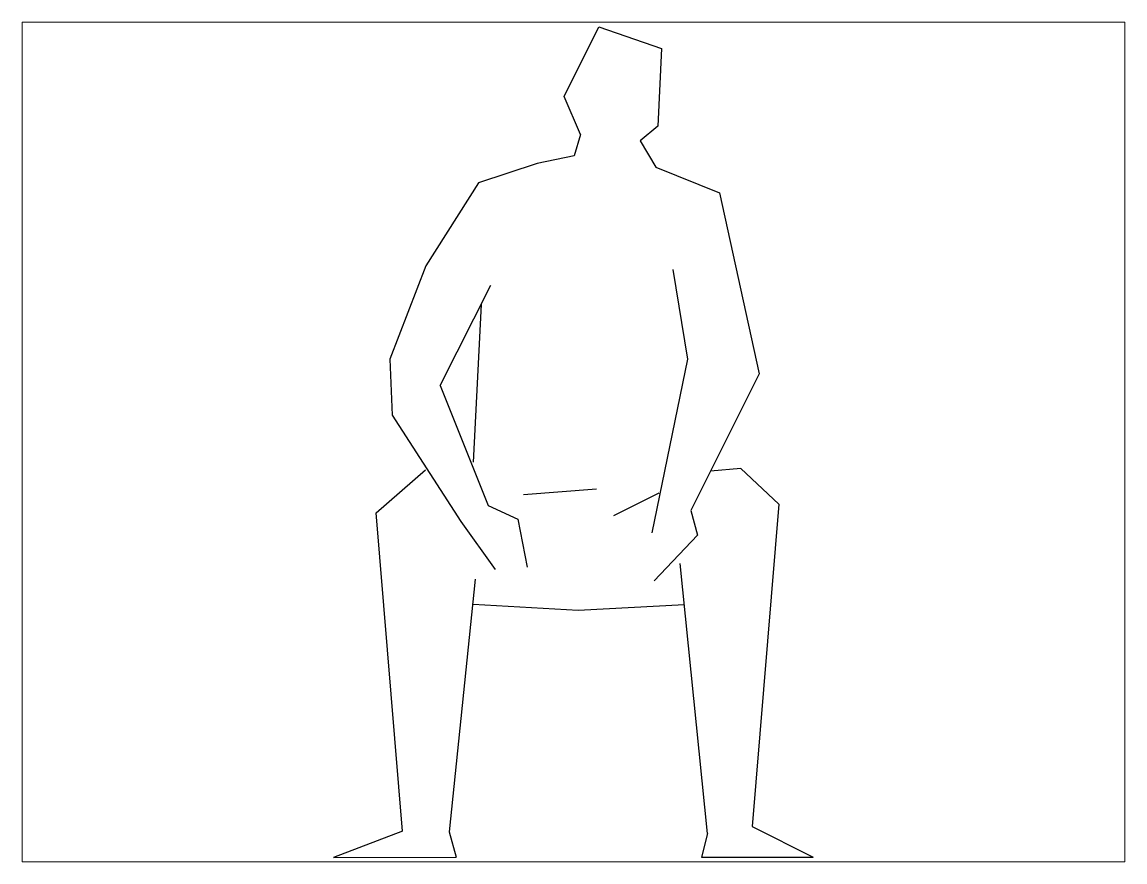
# Paper-space layout 'Layout1' of a CAD drawing. Header units: millimetres. Extents: x 1.05 to 9.45, y 0.8 to 7.2.
# The model-space entities are those that its viewports show. They can reach past a viewport. Long polylines and large blocks are cut down to what shows.
import ezdxf

# ---------------------------------------------------------------- set-up
doc = ezdxf.new("R2010")
doc.units = ezdxf.units.MM
doc.header["$MEASUREMENT"] = 0

# ---------------------------------------------------------------- blocks, each defined once
blk = doc.blocks.new('M_SITE2D_ELEV_PEOPLE_Man Sitting 2')
at = {"color": 0, "linetype": 'ByBlock'}
for p, q in [((-8.366661, 832.234299), (47.970909, 945.451731)), ((47.970909, 945.451731), (149.335127, 910.112199)), ((149.335127, 910.112199), (143.55393, 784.443607)), ((17.960146, 770.945106), (-8.366661, 832.234299)), ((17.960146, 770.945106), (7.731224, 736.181605)), ((143.55393, 784.443607), (114.93601, 760.873987)), ((114.93601, 760.873987), (140.275404, 717.846626)), ((7.731224, 736.181605), (-52.035157, 723.834583)), ((-52.035157, 723.834583), (-147.214245, 692.892884)), ((140.275404, 717.846626), (243.209366, 676.243978)), ((-147.214245, 692.892884), (-232.30045, 558.110829)), ((243.209366, 676.243978), (307.394667, 383.283034)), ((-232.30045, 558.110829), (-290.409625, 406.940997)), ((167.742451, 552.315019), (191.243965, 407.197845)), ((-209.211297, 364.183664), (-127.073622, 526.625797)), ((-142.790524, 495.542776), (-155.552739, 240.207193)), ((-290.409625, 406.940997), (-287.029593, 316.482769)), ((191.243965, 407.197845), (133.470632, 125.671749)), ((307.394667, 383.283034), (196.619153, 161.580384)), ((-209.211297, 364.183664), (-131.343742, 170.072466)), ((-287.029593, 316.482769), (-175.722356, 144.172048)), ((-312.971016, 157.920449), (-232.734847, 227.727343)), ((277.85453, 229.819403), (228.620968, 225.627817)), ((339.294906, 172.272153), (277.85453, 229.819403)), ((-74.268211, 187.906081), (44.192378, 197.064204)), ((144.832536, 189.803746), (71.438417, 153.363443)), ((-131.343742, 170.072466), (-83.266909, 147.872107)), ((196.619153, 161.580384), (207.434989, 121.971689)), ((339.294906, 172.272153), (296.015535, -350.298943)), ((-270.338321, -357.718233), (-312.971016, 157.920449)), ((-175.722356, 144.172048), (-120.249088, 66.470793)), ((-83.266909, 147.872107), (-68.474038, 70.170853)), ((207.434989, 121.971689), (137.16885, 47.970495)), ((223.556649, -361.588287), (179.451669, 75.848481)), ((-152.584655, 50.604387), (-194.773154, -358.525921)), ((14.41455, 0), (-155.845472, 9.700241)), ((186.378671, 8.794421), (14.41455, 0)), ((296.015535, -350.298943), (395.07705, -399.736734)), ((-270.338321, -357.718233), (-381.601565, -400.127948)), ((-194.773154, -358.525921), (-183.359259, -400)), ((223.556649, -361.588287), (213.864374, -399.736734)), ((-381.601565, -400.127948), (-183.359259, -400)), ((213.864374, -399.736734), (395.07705, -399.736734))]:
    blk.add_line(p, q, dxfattribs=at)

msp = doc.modelspace()

# ---------------------------------------------------------------- block references
at = {"color": 0, "linetype": 'ByBlock'}
msp.add_blockref('M_SITE2D_ELEV_PEOPLE_Man Sitting 2', (15700, 7500), dxfattribs=at)

psp = doc.layouts.get("Layout1")

# ---------------------------------------------------------------- viewports
at = {"layer": '0'}
psp.add_viewport(center=(5.25, 4), size=(8.4, 6.4), view_center_point=(15706.7448, 7772.7946), view_height=1360.627375, dxfattribs=at)

doc.saveas('drawing.dxf')
